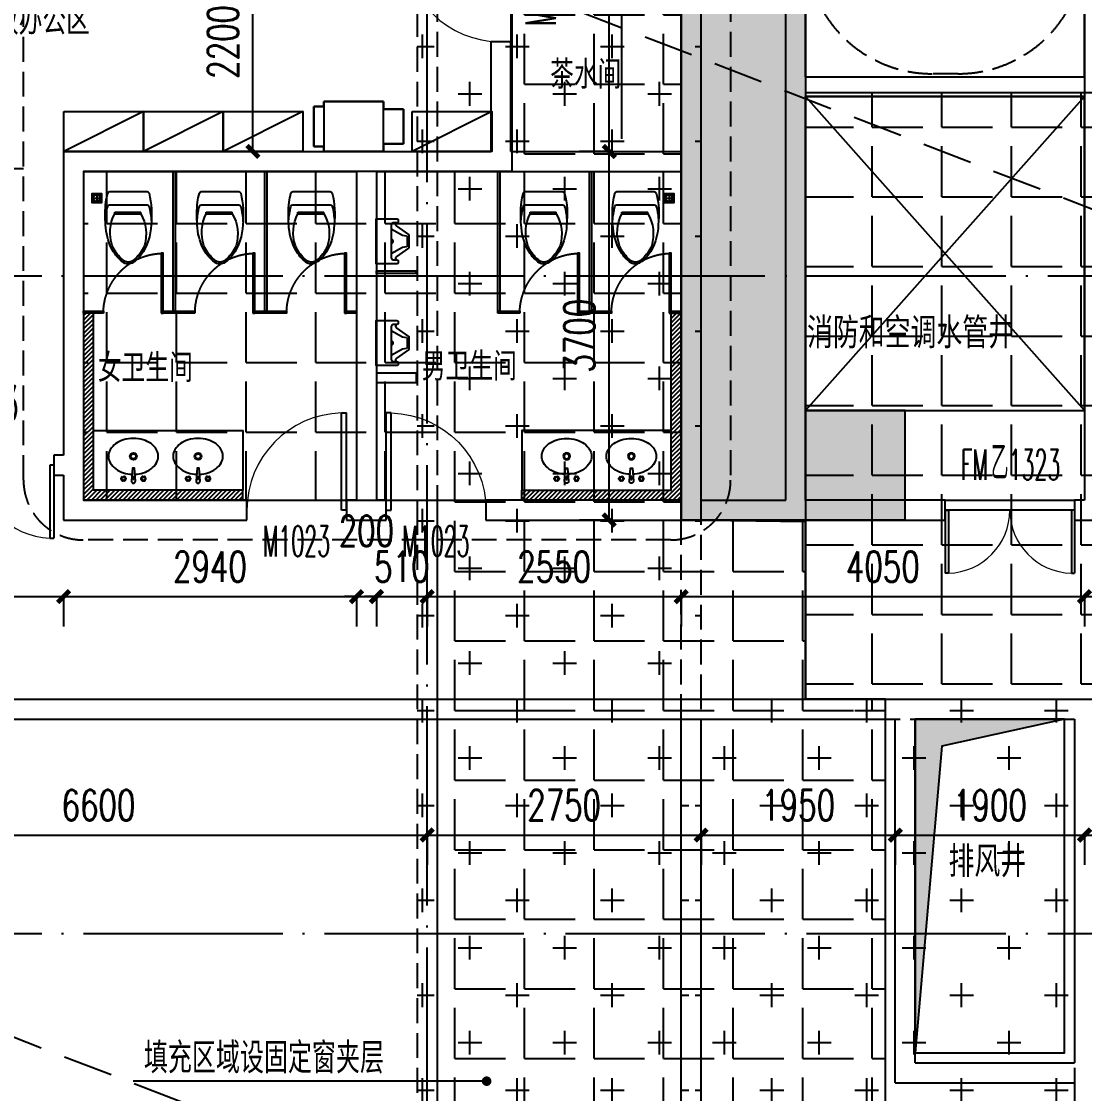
# Model space of a CAD drawing. Header units: millimetres. Extents: x 12325263 to 13848842, y -1463133 to 573208.
# Drawn here: x 12580524 to 12591197, y -632495 to -621732 of the extents above; entities that cross this region are included whole.
import ezdxf
from ezdxf.enums import TextEntityAlignment as Align

# ---------------------------------------------------------------- set-up
doc = ezdxf.new("R2010")
doc.units = ezdxf.units.MM
doc.header["$LTSCALE"] = 1000
for name, pattern in [('__DASH', [0.35, 0.25, -0.1]), ('A20_001$0$HIDDEN2', [4.7625, 3.175, -1.5875]), ('ACAD_ISO02W100', [15, 12, -3]), ('DASH', [0.35, 0.25, -0.1]), ('DASHED2', [0.375, 0.25, -0.125]), ('DOTE', [2.42, 2, -0.2, 0.02, -0.2]), ('HIDDEN2', [4.7625, 3.175, -1.5875])]:
    doc.linetypes.add(name, pattern=pattern)
for name, color, linetype in [('A-ANNO-DIMS', 83, 'Continuous'), ('A-ANNO-IDEN', 2, 'Continuous'), ('A-ANNO-TEXT', 7, 'Continuous'), ('A-AXIS', 16, 'DOTE'), ('A-FLOR-STRS', 2, 'Continuous'), ('A-WALL', 5, 'Continuous'), ('A-WALL-PATT', 8, 'Continuous'), ('AXIS', 3, 'Continuous'), ('DOOR_FIRE', 1, 'Continuous'), ('DOOR_FIRE_TEXT', 7, 'Continuous'), ('fur202302', 252, 'Continuous'), ('PUB_TEXT', 7, 'Continuous'), ('WINDOW', 4, 'Continuous'), ('WINDOW_TEXT', 7, 'Continuous'), ('夹层', 35, 'Continuous'), ('建筑-楼板开洞', 251, 'Continuous'), ('投影线', 6, 'ACAD_ISO02W100')]:
    doc.layers.add(name, color=color, linetype=linetype)
doc.styles.add('_TCH_DIM_T3', font='SIMPLEX.shx', dxfattribs={"width": 0.705882, "bigfont": 'GBCBIG.shx'})
doc.styles.add('_TCH_LABEL', font='COMPLEX', dxfattribs={"bigfont": 'GBCBIG'})
doc.styles.add('_TCH_WINDOW', font='SIMPLEX', dxfattribs={"width": 0.7, "height": 3.5, "bigfont": 'GBCBIG'})
doc.styles.add('TITXV', font='', dxfattribs={"width": 0.7})
doc.styles.add('宋体', font='', dxfattribs={"width": 0.65})
doc.styles.get('TITXV').set_extended_font_data('SimSun')
doc.styles.get('宋体').set_extended_font_data('SimSun')
doc.dimstyles.new('_TCH_ARCH&&120', dxfattribs={"dimtxt": 306, "dimasz": 120, "dimexe": 300, "dimexo": 360, "dimgap": 147, "dimtad": 1, "dimdec": 0, "dimzin": 0, "dimdsep": 46, "dimtxsty": '_TCH_DIM_T3', "dimblk": 'ARCHTICK', "dimcen": 0.09, "dimclrt": 7, "dimazin": 2, "dimtfac": 1, "dimtdec": 0, "dimtix": 1, "dimtmove": 2, "dimatfit": 3, "dimfxl": 1, "dimfxlon": 1, "dimtolj": 1, "dimtzin": 0, "dimarcsym": 0})
pattern_1 = [(45, (41100, -32948.615), (-22.45064, 22.45064), [])]

# ---------------------------------------------------------------- blocks, each defined once
blk = doc.blocks.new('asfasfsdgdsfhsghh')
at = {"layer": 'A-WALL-PATT'}
for points in [[(-17150, 15450), (-17150, 9150), (-15900, 10250), (-15900, 15450)], [(-14900, 10250), (-15900, 10250), (-17150, 9150), (-14900, 9150)]]:
    blk.add_hatch(color=256, dxfattribs=at).paths.add_polyline_path(points)
at = {"layer": 'A-WALL'}
for p, q in [((-17150, 15450), (-17150, 9150)), ((-15900, 15450), (-15900, 10250)), ((-14900, 10250), (-15900, 10250)), ((-14900, 9150), (-14900, 10250)), ((-14900, 9150), (-17150, 9150))]:
    blk.add_line(p, q, dxfattribs=at)
blk = doc.blocks.new('fur02sfhsgh')
at = {"layer": 'fur202302', "ltscale": 2}
for p, q in [((96508, -232880), (95908, -232880)), ((95908, -232930), (95908, -232880)), ((95908, -232880), (96508, -232880)), ((95908, -232880), (95908, -233380)), ((96508, -233380), (96508, -232880)), ((96508, -232880), (96508, -232955)), ((95908, -232930), (95808, -232930)), ((95808, -232930), (95808, -233330)), ((95808, -233330), (95808, -232930)), ((95808, -232930), (95908, -232930)), ((96708, -232955), (96508, -232955)), ((96508, -232955), (96708, -232955)), ((96708, -233305), (96708, -232955)), ((96708, -232955), (96708, -233305)), ((95808, -233330), (95908, -233330)), ((95908, -233330), (95808, -233330)), ((95908, -233380), (95908, -233330)), ((96508, -233305), (96708, -233305)), ((96708, -233305), (96508, -233305)), ((96508, -233305), (96508, -233380)), ((95908, -233380), (96508, -233380)), ((96508, -233380), (95908, -233380))]:
    blk.add_line(p, q, dxfattribs=at)
blk = doc.blocks.new('fur02A20_001$0$卫生间隔断')
at = {"layer": 'fur202302'}
blk.add_lwpolyline([(90918, 123495), (90898, 123495), (90898, 124095), (90918, 124095)], close=True, dxfattribs=at)
at = {"layer": 'fur202302', "linetype": 'A20_001$0$HIDDEN2'}
blk.add_arc((90898, 123494), 600, 0.047, 88.0746, dxfattribs=at)
blk = doc.blocks.new('fur02座厕')
at = {"layer": 'fur202302'}
for p, q in [((1884873, 308292), (1884857, 308292)), ((1884857, 308292), (1884857, 308031)), ((1884873, 308292), (1884857, 308292)), ((1884857, 308292), (1884857, 308031)), ((1884873, 308031), (1884857, 308031)), ((1884873, 308031), (1884857, 308031)), ((1884873, 308031), (1884873, 308031)), ((1884873, 308031), (1884873, 308031))]:
    blk.add_line(p, q, dxfattribs=at)
for points in [[(1884651, 308343), (1884651, 307967, 0.344103), (1884666, 307947, 0.090631), (1884985, 307927, 0.154242), (1885289, 308029, 0.100434), (1885368, 308116, 0.32732), (1885347, 308226, 0.094172), (1885222, 308323, 0.105922), (1884985, 308383, 0.053766), (1884758, 308380, 0.027725), (1884666, 308362, 0.344103), (1884651, 308343)], [(1885192, 308316, 0.206697), (1884873, 308292), (1884873, 308031, 0.205893), (1885192, 307993, 0.009071), (1885216, 308003, 0.093944), (1885334, 308096, 0.197302), (1885358, 308155, 0.197302), (1885334, 308214, 0.093944), (1885216, 308307, 0.009071)]]:
    blk.add_lwpolyline(points, format="xyb", close=True, dxfattribs=at)
blk.add_lwpolyline([(1884948, 308385, 0.044995), (1884799, 308362, 0.344103), (1884783, 308343), (1884783, 307967, 0.344103), (1884799, 307947, 0.046457), (1884953, 307924, 0.040925)], format="xyb", dxfattribs=at)
blk = doc.blocks.new('fur02A20_001$0$WHB')
at = {"layer": 'fur202302'}
for points in [[(-108, 501), (-104, 505, 0.099259), (-96, 505), (-92, 501, 0.101021), (-83, 506), (-84, 511, 0.099259), (-80, 518), (-76, 520, 0.101021), (-76, 530), (-80, 532, 0.099259), (-84, 539), (-83, 544, 0.101021), (-92, 549), (-96, 545, 0.099259), (-104, 545), (-108, 549, 0.101021), (-117, 544), (-116, 539, 0.099259), (-120, 532), (-124, 530, 0.101021), (-124, 520), (-120, 518, 0.099259), (-116, 511), (-117, 506, 0.101021)], [(-20, 550), (-10, 420), (10, 420), (20, 550, 1)], [(108, 501), (104, 505, -0.099259), (96, 505), (92, 501, -0.101021), (83, 506), (84, 511, -0.099259), (80, 518), (76, 520, -0.101021), (76, 530), (80, 532, -0.099259), (84, 539), (83, 544, -0.101021), (92, 549), (96, 545, -0.099259), (104, 545), (108, 549, -0.101021), (117, 544), (116, 539, -0.099259), (120, 532), (124, 530, -0.101021), (124, 520), (120, 518, -0.099259), (116, 511), (117, 506, -0.101021)]]:
    blk.add_lwpolyline(points, format="xyb", close=True, dxfattribs=at)
for points in [[(-15, 480, 0.061993), (-99, 466, 0.083742), (-177, 427, 0.10658), (-232, 366, 0.13126), (-250, 300, 0.13126), (-232, 234, 0.10658), (-177, 173, 0.083742), (-99, 134, 0.072586), (0, 120, 0.072586), (99, 134, 0.083742), (177, 173, 0.10658), (232, 234, 0.13126), (250, 300, 0.13126)], [(250, 300, 0.13126), (232, 366, 0.10658), (177, 427, 0.083742), (99, 466, 0.061993), (15, 480, 0.072586)]]:
    blk.add_lwpolyline(points, format="xyb", dxfattribs=at)
at = {"layer": 'fur202302', "color": 8, "linetype": 'A20_001$0$HIDDEN2'}
blk.add_lwpolyline([(4, 502), (-4, 502), (-4, 532), (4, 532)], close=True, dxfattribs=at)
for centre, radius in [((-100, 525), 16.7), ((100, 525), 16.7), ((0, 300), 25)]:
    blk.add_circle(centre, radius, dxfattribs=at)
at = {"layer": 'fur202302'}
blk.add_circle((0, 300), 35, dxfattribs=at)
blk = doc.blocks.new('fur02小便斗')
at = {"layer": 'fur202302'}
for points in [[(159366, 88332, -0.414214), (159346, 88352), (159346, 88682, -0.414214), (159366, 88702), (159404, 88702, 0.362835), (159416, 88712), (159416, 88732, 0.414214), (159406, 88742), (159196, 88742), (159196, 88292), (159406, 88292, 0.414214), (159416, 88302), (159416, 88322, 0.362835), (159404, 88332), (159366, 88332, -0.414214), (159346, 88352), (159346, 88517)], [(159400, 88702, 0.464791), (159398, 88672), (159522, 88584, -0.253068), (159526, 88575), (159526, 88458, -0.235006), (159522, 88450), (159398, 88363, 0.464791), (159400, 88332, -0.464791)]]:
    blk.add_lwpolyline(points, format="xyb", dxfattribs=at)
at = {"layer": 'fur202302', "color": 8}
for points in [[(159346, 88392), (159459, 88455), (159498, 88463, 0.357383), (159506, 88472), (159506, 88562, 0.357383), (159498, 88572), (159459, 88580), (159346, 88643)], [(159346, 88542, -0.789391), (159346, 88492)], [(159346, 88532, -0.672063), (159346, 88502, -0.672063)]]:
    blk.add_lwpolyline(points, format="xyb", dxfattribs=at)
blk = doc.blocks.new('fur02jiaju')
at = {"layer": 'fur202302', "linetype": 'HIDDEN2'}
blk.add_line((253156, 715595), (252356, 715195), dxfattribs=at)
at = {"layer": 'fur202302', "linetype": 'Continuous'}
blk.add_lwpolyline([(252356, 715595), (253156, 715595), (253156, 715195), (252356, 715195)], close=True, dxfattribs=at)
blk = doc.blocks.new('asdfadsfa')
at = {"layer": 'fur202302'}
h = blk.add_hatch(dxfattribs=at)
h.set_pattern_fill('ANSI31', color=256, scale=10)
h.set_pattern_definition(pattern_1)
h.paths.add_polyline_path([(2401, -4421), (2301, -4421), (2301, -6299), (3900, -6299), (3900, -6199), (2401, -6199)])
h = blk.add_hatch(dxfattribs=at)
h.set_pattern_fill('ANSI31', color=256, scale=10)
h.set_pattern_definition(pattern_1)
h.paths.add_polyline_path([(8200, -4421), (8300, -4421), (8300, -6299), (6700, -6299), (6700, -6199), (8200, -6199)])
for p, q in [((7700, -601), (7700, -2673)), ((6600, -2673), (6599, -1701)), ((2433, -3220), (2433, -3314)), ((8179, -3220), (8179, -3314)), ((2386, -3267), (2480, -3267)), ((8132, -3267), (8226, -3267)), ((2500, -4401), (2500, -4421)), ((3100, -4401), (3100, -4421)), ((3419, -4401), (3419, -4421)), ((4020, -4401), (4020, -4421)), ((4339, -4401), (4339, -4421)), ((4939, -4401), (4939, -4421)), ((4939, -4401), (4939, -4421)), ((6461, -4401), (6461, -4421)), ((6680, -4401), (6680, -4421)), ((7280, -4401), (7280, -4421)), ((7600, -4401), (7600, -4421)), ((8200, -4401), (8200, -4421)), ((8200, -4401), (8200, -4421)), ((5239, -5022), (5639, -5022)), ((5639, -5022), (5639, -5122)), ((5639, -5122), (5239, -5122))]:
    blk.add_line(p, q, dxfattribs=at)
for points in [[(3220, -4401), (3200, -4401), (3200, -3001), (3220, -3001)], [(4140, -4401), (4120, -4401), (4120, -3001), (4140, -3001)], [(6481, -4401), (6461, -4401), (6461, -3001), (6481, -3001)], [(7400, -4401), (7380, -4401), (7380, -3001), (7400, -3001)], [(5639, -4022), (5639, -4002), (5239, -4002), (5239, -4022)], [(3900, -6199), (2401, -6199), (2401, -5599), (3900, -5599)], [(6700, -6199), (8200, -6199), (8200, -5599), (6700, -5599)]]:
    blk.add_lwpolyline(points, close=True, dxfattribs=at)
for points in [[(2386, -3267), (2386, -3220), (2480, -3220), (2480, -3314), (2386, -3314), (2386, -3267)], [(8132, -3267), (8132, -3220), (8226, -3220), (8226, -3314), (8132, -3314), (8132, -3267)], [(2500, -4421), (2301, -4421), (2301, -4401), (2500, -4401)], [(3100, -4421), (3100, -4421), (3100, -4401), (3419, -4401)], [(4020, -4401), (4339, -4401), (4339, -4421), (4020, -4421)], [(4939, -4401), (5039, -4401), (5039, -4421), (4939, -4421)], [(6461, -4421), (6461, -4421), (6461, -4401), (6680, -4401)], [(7280, -4401), (7600, -4401), (7600, -4421), (7280, -4421)], [(8200, -4401), (8300, -4401), (8300, -4421), (8200, -4421)], [(2401, -4421), (2301, -4421), (2301, -6299), (3900, -6299), (3900, -6199), (2401, -6199), (2401, -4421)], [(3419, -4421), (3100, -4421)], [(6680, -4421), (6461, -4421)], [(8200, -4421), (8300, -4421), (8300, -6299), (6700, -6299), (6700, -6199), (8200, -6199), (8200, -4421)]]:
    blk.add_lwpolyline(points, dxfattribs=at)
for centre, radius in [((2433, -3267), 46.9), ((8179, -3267), 46.9), ((2433, -3267), 34.1), ((8179, -3267), 34.1)]:
    blk.add_circle(centre, radius, dxfattribs=at)
at = {"layer": 'fur202302', "extrusion": (-8.6563e-44, 2.17033e-40, -1), "xscale": -0.9999999999999994, "rotation": 0.0005413946073851151}
blk.add_blockref('fur02sfhsgh', (91193, 230582), dxfattribs=at)
at = {"layer": 'fur202302', "extrusion": (2.17033e-40, 6.81889e-47, -1), "xscale": -0.9999999999999994, "rotation": 359.999980896823}
for p in [(250255, -717994), (249455, -717994), (248655, -717994), (246756, -717994)]:
    blk.add_blockref('fur02jiaju', p, dxfattribs=at)
at = {"layer": 'fur202302'}
for name, p, xscale, rotation in [('fur02座厕', (310905, 1881449), -1, 90), ('fur02座厕', (311825, 1881449), -1, 90), ('fur02座厕', (312744, 1881449), -1, 90), ('fur02座厕', (315077, 1881449), -1, 90), ('fur02座厕', (315997, 1881449), -1, 90), ('fur02小便斗', (-153957, 84816), -1, 180.0000018142522), ('fur02A20_001$0$卫生间隔断', (93998, -127916), -0.9999999999999991, 359.9999989260976), ('fur02A20_001$0$卫生间隔断', (94917, -127916), -0.9999999999999991, 359.9999989260976), ('fur02A20_001$0$卫生间隔断', (95837, -127916), -0.9999999999999991, 359.9999989260976), ('fur02A20_001$0$卫生间隔断', (98178, -127916), -0.9999999999999991, 359.9999989260976), ('fur02A20_001$0$卫生间隔断', (99098, -127916), -0.9999999999999991, 359.9999989260976), ('fur02小便斗', (-153957, 83795), -1, 180.0000018142522), ('fur02A20_001$0$WHB', (7150, -5559), -1, 180), ('fur02A20_001$0$WHB', (7800, -5559), -1, 180)]:
    blk.add_blockref(name, p, dxfattribs=dict(at, xscale=xscale, rotation=rotation))
for p, rotation in [((2801, -5559), 179.9999998932773), ((3450, -5559), 179.9999998932793)]:
    blk.add_blockref('fur02A20_001$0$WHB', p, dxfattribs=dict(at, rotation=rotation))
at = {"layer": 'fur202302', "style": 'TITXV', "width": 0.7}
for s, p in [('行政办公区', (1171, -1600)), ('茶水间', (6984, -2142)), ('女卫生间', (2443, -5087)), ('男卫生间', (5696, -5072))]:
    blk.add_text(s, height=250, dxfattribs=at).set_placement(p)
blk = doc.blocks.new('qlzw')
at = {"layer": 'A-AXIS'}
for p, q in [((12451166.8, 979489.8), (12451166.8, 1082089.8)), ((12411416.8, 1007589.8), (12486866.8, 1007589.8)), ((12411416.8, 1000989.8), (12486866.8, 1000989.8))]:
    blk.add_line(p, q, dxfattribs=at)
blk = doc.blocks.new('dgfhdgf')
at = {"layer": 'A-ANNO-IDEN'}
for p, q in [((960, 3727), (0, 3727)), ((2611, 3727), (960, 3727)), ((4092, 3727), (2611, 3727))]:
    blk.add_line(p, q, dxfattribs=at)
at = {"layer": 'A-ANNO-IDEN', "linetype": 'DASH'}
blk.add_lwpolyline([(4692, 7100), (10592, 7100, -0.414214), (11192, 6500), (11192, 600, -0.414214), (10592, 0), (4692, 0, -0.414214), (4092, 600), (4092, 6500, -0.414214)], format="xyb", close=True, dxfattribs=at)
at = {"layer": 'A-ANNO-IDEN'}
for centre, radius in [((480, 3727), 480), ((4092, 3727), 0)]:
    blk.add_circle(centre, radius, dxfattribs=at)
at = {"layer": 'A-ANNO-TEXT', "style": '宋体', "width": 0.65}
for s, height, p in [('裙楼卫生间大样', 271.9, (1068, 3875)), ('02', 271.9, (2837, 3875)), ('详', 272, (1068, 3302)), ('J-1-', 271.9, (1321, 3302))]:
    blk.add_text(s, height=height, dxfattribs=at).set_placement(p)
at = {"layer": 'A-ANNO-TEXT', "style": '_TCH_LABEL'}
for s, height, p, p2 in [('2', 251, (396, 3816), (564, 3816)), ('WS01', 140, (237, 3478), (723, 3478))]:
    blk.add_text(s, height=height, dxfattribs=at).set_placement(p, p2, align=Align.FIT)
blk = doc.blocks.new('_ArchTick')
at = {"color": 0, "linetype": 'ByBlock', "const_width": 0.4}
blk.add_lwpolyline([(-0.5, -0.5), (0.5, 0.5)], dxfattribs=at)
blk = doc.blocks.new('*D2058')
at = {"layer": 'A-ANNO-DIMS', "color": 0, "lineweight": -2, "transparency": 16777216}
for p, q in [((12582848, -620837), (12582547, -620837)), ((12582847, -623037), (12582847, -620837)), ((12582848, -623037), (12582547, -623037))]:
    blk.add_line(p, q, dxfattribs=at)
at = {"layer": 'Defpoints', "color": 0, "transparency": 16777216}
for p in [(12582847, -620837), (12583547, -620837), (12583547, -623037)]:
    blk.add_point(p, dxfattribs=at)
at = {"layer": 'A-ANNO-DIMS', "color": 0, "lineweight": -2, "transparency": 16777216, "xscale": 120, "yscale": 120, "zscale": 120}
for p, rotation in [((12582847, -620837), 90), ((12582847, -623037), 270)]:
    blk.add_blockref('_ArchTick', p, dxfattribs=dict(at, rotation=rotation))
at = {"layer": 'A-ANNO-DIMS', "color": 7, "transparency": 16777216, "insert": (12582547, -621937), "char_height": 306, "attachment_point": 5, "rotation": 90, "style": '_TCH_DIM_T3'}
blk.add_mtext('\\A1;2200', dxfattribs=at)
blk = doc.blocks.new('*D2363')
at = {"layer": 'A-ANNO-DIMS', "color": 0, "lineweight": -2, "transparency": 16777216}
for p, q in [((12586426, -617687), (12586125, -617687)), ((12586425, -623037), (12586425, -617687)), ((12586426, -623037), (12586125, -623037))]:
    blk.add_line(p, q, dxfattribs=at)
at = {"layer": 'Defpoints', "color": 0, "transparency": 16777216}
for p in [(12586425, -617687), (12588397, -617687), (12588397, -623037)]:
    blk.add_point(p, dxfattribs=at)
at = {"layer": 'A-ANNO-DIMS', "color": 0, "lineweight": -2, "transparency": 16777216, "xscale": 120, "yscale": 120, "zscale": 120}
for p, rotation in [((12586425, -617687), 90), ((12586425, -623037), 270)]:
    blk.add_blockref('_ArchTick', p, dxfattribs=dict(at, rotation=rotation))
at = {"layer": 'A-ANNO-DIMS', "color": 7, "transparency": 16777216, "insert": (12586125, -620362), "char_height": 306, "attachment_point": 5, "rotation": 90, "style": '_TCH_DIM_T3'}
blk.add_mtext('\\A1;5350', dxfattribs=at)
blk = doc.blocks.new('*D2364')
at = {"layer": 'A-ANNO-DIMS', "color": 0, "lineweight": -2, "transparency": 16777216}
for p, q in [((12586426, -623037), (12586125, -623037)), ((12586425, -626737), (12586425, -623037)), ((12586426, -626737), (12586125, -626737))]:
    blk.add_line(p, q, dxfattribs=at)
at = {"layer": 'Defpoints', "color": 0, "transparency": 16777216}
for p in [(12586425, -623037), (12588397, -623037), (12588397, -626737)]:
    blk.add_point(p, dxfattribs=at)
at = {"layer": 'A-ANNO-DIMS', "color": 0, "lineweight": -2, "transparency": 16777216, "xscale": 120, "yscale": 120, "zscale": 120}
for p, rotation in [((12586425, -623037), 90), ((12586425, -626737), 270)]:
    blk.add_blockref('_ArchTick', p, dxfattribs=dict(at, rotation=rotation))
at = {"layer": 'A-ANNO-DIMS', "color": 7, "transparency": 16777216, "insert": (12586125, -624887), "char_height": 306, "attachment_point": 5, "rotation": 90, "style": '_TCH_DIM_T3'}
blk.add_mtext('\\A1;3700', dxfattribs=at)
blk = doc.blocks.new('*D2368')
at = {"layer": 'A-ANNO-DIMS', "color": 0, "lineweight": -2, "transparency": 16777216}
for p, q in [((12591197, -627505), (12591197, -627806)), ((12591197, -627506), (12594097, -627506)), ((12594097, -627505), (12594097, -627806))]:
    blk.add_line(p, q, dxfattribs=at)
at = {"layer": 'Defpoints', "color": 0, "transparency": 16777216}
for p in [(12591197, -625637), (12594097, -625637), (12594097, -627506)]:
    blk.add_point(p, dxfattribs=at)
at = {"layer": 'A-ANNO-DIMS', "color": 0, "lineweight": -2, "transparency": 16777216, "xscale": 120, "yscale": 120, "zscale": 120, "rotation": 180}
blk.add_blockref('_ArchTick', (12591197, -627506), dxfattribs=at)
at = {"layer": 'A-ANNO-DIMS', "color": 0, "lineweight": -2, "transparency": 16777216, "xscale": 120, "yscale": 120, "zscale": 120}
blk.add_blockref('_ArchTick', (12594097, -627506), dxfattribs=at)
at = {"layer": 'A-ANNO-DIMS', "color": 7, "transparency": 16777216, "insert": (12592647, -627206), "char_height": 306, "attachment_point": 5, "style": '_TCH_DIM_T3'}
blk.add_mtext('\\A1;2900', dxfattribs=at)
blk = doc.blocks.new('*D2369')
at = {"layer": 'A-ANNO-DIMS', "color": 0, "lineweight": -2, "transparency": 16777216}
for p, q in [((12587147, -627505), (12587147, -627806)), ((12587147, -627506), (12591197, -627506)), ((12591197, -627505), (12591197, -627806))]:
    blk.add_line(p, q, dxfattribs=at)
at = {"layer": 'Defpoints', "color": 0, "transparency": 16777216}
for p in [(12587147, -625637), (12591197, -625637), (12591197, -627506)]:
    blk.add_point(p, dxfattribs=at)
at = {"layer": 'A-ANNO-DIMS', "color": 0, "lineweight": -2, "transparency": 16777216, "xscale": 120, "yscale": 120, "zscale": 120, "rotation": 180}
blk.add_blockref('_ArchTick', (12587147, -627506), dxfattribs=at)
at = {"layer": 'A-ANNO-DIMS', "color": 0, "lineweight": -2, "transparency": 16777216, "xscale": 120, "yscale": 120, "zscale": 120}
blk.add_blockref('_ArchTick', (12591197, -627506), dxfattribs=at)
at = {"layer": 'A-ANNO-DIMS', "color": 7, "transparency": 16777216, "insert": (12589172, -627206), "char_height": 306, "attachment_point": 5, "style": '_TCH_DIM_T3'}
blk.add_mtext('\\A1;4050', dxfattribs=at)
blk = doc.blocks.new('*D2370')
at = {"layer": 'A-ANNO-DIMS', "color": 0, "lineweight": -2, "transparency": 16777216}
for p, q in [((12584597, -627505), (12584597, -627806)), ((12584597, -627506), (12587147, -627506)), ((12587147, -627505), (12587147, -627806))]:
    blk.add_line(p, q, dxfattribs=at)
at = {"layer": 'Defpoints', "color": 0, "transparency": 16777216}
for p in [(12584597, -625637), (12587147, -625637), (12587147, -627506)]:
    blk.add_point(p, dxfattribs=at)
at = {"layer": 'A-ANNO-DIMS', "color": 0, "lineweight": -2, "transparency": 16777216, "xscale": 120, "yscale": 120, "zscale": 120, "rotation": 180}
blk.add_blockref('_ArchTick', (12584597, -627506), dxfattribs=at)
at = {"layer": 'A-ANNO-DIMS', "color": 0, "lineweight": -2, "transparency": 16777216, "xscale": 120, "yscale": 120, "zscale": 120}
blk.add_blockref('_ArchTick', (12587147, -627506), dxfattribs=at)
at = {"layer": 'A-ANNO-DIMS', "color": 7, "transparency": 16777216, "insert": (12585872, -627206), "char_height": 306, "attachment_point": 5, "style": '_TCH_DIM_T3'}
blk.add_mtext('\\A1;2550', dxfattribs=at)
blk = doc.blocks.new('*D2371')
at = {"layer": 'A-ANNO-DIMS', "color": 0, "lineweight": -2, "transparency": 16777216}
for p, q in [((12584087, -627506), (12583967, -627506)), ((12584087, -627505), (12584087, -627806)), ((12584087, -627506), (12584597, -627506)), ((12584597, -627505), (12584597, -627806)), ((12584597, -627506), (12584717, -627506))]:
    blk.add_line(p, q, dxfattribs=at)
at = {"layer": 'Defpoints', "color": 0, "transparency": 16777216}
for p in [(12584087, -625637), (12584597, -625637), (12584597, -627506)]:
    blk.add_point(p, dxfattribs=at)
at = {"layer": 'A-ANNO-DIMS', "color": 0, "lineweight": -2, "transparency": 16777216, "xscale": 120, "yscale": 120, "zscale": 120}
blk.add_blockref('_ArchTick', (12584087, -627506), dxfattribs=at)
at = {"layer": 'A-ANNO-DIMS', "color": 0, "lineweight": -2, "transparency": 16777216, "xscale": 120, "yscale": 120, "zscale": 120, "rotation": 180}
blk.add_blockref('_ArchTick', (12584597, -627506), dxfattribs=at)
at = {"layer": 'A-ANNO-DIMS', "color": 7, "transparency": 16777216, "insert": (12584342, -627206), "char_height": 306, "attachment_point": 5, "style": '_TCH_DIM_T3'}
blk.add_mtext('\\A1;510', dxfattribs=at)
blk = doc.blocks.new('*D2372')
at = {"layer": 'A-ANNO-DIMS', "color": 0, "lineweight": -2, "transparency": 16777216}
for p, q in [((12583887, -627506), (12583767, -627506)), ((12583887, -627505), (12583887, -627806)), ((12583887, -627506), (12584087, -627506)), ((12584087, -627505), (12584087, -627806)), ((12584087, -627506), (12584207, -627506))]:
    blk.add_line(p, q, dxfattribs=at)
at = {"layer": 'Defpoints', "color": 0, "transparency": 16777216}
for p in [(12583887, -625637), (12584087, -625637), (12584087, -627506)]:
    blk.add_point(p, dxfattribs=at)
at = {"layer": 'A-ANNO-DIMS', "color": 0, "lineweight": -2, "transparency": 16777216, "xscale": 120, "yscale": 120, "zscale": 120}
blk.add_blockref('_ArchTick', (12583887, -627506), dxfattribs=at)
at = {"layer": 'A-ANNO-DIMS', "color": 0, "lineweight": -2, "transparency": 16777216, "xscale": 120, "yscale": 120, "zscale": 120, "rotation": 180}
blk.add_blockref('_ArchTick', (12584087, -627506), dxfattribs=at)
at = {"layer": 'A-ANNO-DIMS', "color": 7, "transparency": 16777216, "insert": (12583987, -626846), "char_height": 306, "attachment_point": 5, "style": '_TCH_DIM_T3'}
blk.add_mtext('\\A1;200', dxfattribs=at)
blk = doc.blocks.new('*D2373')
at = {"layer": 'A-ANNO-DIMS', "color": 0, "lineweight": -2, "transparency": 16777216}
for p, q in [((12580947, -627505), (12580947, -627806)), ((12580947, -627506), (12583887, -627506)), ((12583887, -627505), (12583887, -627806))]:
    blk.add_line(p, q, dxfattribs=at)
at = {"layer": 'Defpoints', "color": 0, "transparency": 16777216}
for p in [(12580947, -625637), (12583887, -625637), (12583887, -627506)]:
    blk.add_point(p, dxfattribs=at)
at = {"layer": 'A-ANNO-DIMS', "color": 0, "lineweight": -2, "transparency": 16777216, "xscale": 120, "yscale": 120, "zscale": 120, "rotation": 180}
blk.add_blockref('_ArchTick', (12580947, -627506), dxfattribs=at)
at = {"layer": 'A-ANNO-DIMS', "color": 0, "lineweight": -2, "transparency": 16777216, "xscale": 120, "yscale": 120, "zscale": 120}
blk.add_blockref('_ArchTick', (12583887, -627506), dxfattribs=at)
at = {"layer": 'A-ANNO-DIMS', "color": 7, "transparency": 16777216, "insert": (12582417, -627206), "char_height": 306, "attachment_point": 5, "style": '_TCH_DIM_T3'}
blk.add_mtext('\\A1;2940', dxfattribs=at)
blk = doc.blocks.new('*D2374')
at = {"layer": 'A-ANNO-DIMS', "color": 0, "lineweight": -2, "transparency": 16777216}
for p, q in [((12579197, -627505), (12579197, -627806)), ((12579197, -627506), (12580947, -627506)), ((12580947, -627505), (12580947, -627806))]:
    blk.add_line(p, q, dxfattribs=at)
at = {"layer": 'Defpoints', "color": 0, "transparency": 16777216}
for p in [(12579197, -625637), (12580947, -625637), (12580947, -627506)]:
    blk.add_point(p, dxfattribs=at)
at = {"layer": 'A-ANNO-DIMS', "color": 0, "lineweight": -2, "transparency": 16777216, "xscale": 120, "yscale": 120, "zscale": 120, "rotation": 180}
blk.add_blockref('_ArchTick', (12579197, -627506), dxfattribs=at)
at = {"layer": 'A-ANNO-DIMS', "color": 0, "lineweight": -2, "transparency": 16777216, "xscale": 120, "yscale": 120, "zscale": 120}
blk.add_blockref('_ArchTick', (12580947, -627506), dxfattribs=at)
at = {"layer": 'A-ANNO-DIMS', "color": 7, "transparency": 16777216, "insert": (12580072, -627206), "char_height": 306, "attachment_point": 5, "style": '_TCH_DIM_T3'}
blk.add_mtext('\\A1;1750', dxfattribs=at)
blk = doc.blocks.new('*D2428')
at = {"layer": 'A-ANNO-DIMS', "color": 0, "lineweight": -2, "transparency": 16777216}
for p, q in [((12577997, -629899), (12577997, -630200)), ((12577997, -629900), (12584597, -629900)), ((12584597, -629899), (12584597, -630200))]:
    blk.add_line(p, q, dxfattribs=at)
at = {"layer": 'Defpoints', "color": 0, "transparency": 16777216}
for p in [(12577997, -628537), (12584597, -628537), (12584597, -629900)]:
    blk.add_point(p, dxfattribs=at)
at = {"layer": 'A-ANNO-DIMS', "color": 0, "lineweight": -2, "transparency": 16777216, "xscale": 120, "yscale": 120, "zscale": 120, "rotation": 180}
blk.add_blockref('_ArchTick', (12577997, -629900), dxfattribs=at)
at = {"layer": 'A-ANNO-DIMS', "color": 0, "lineweight": -2, "transparency": 16777216, "xscale": 120, "yscale": 120, "zscale": 120}
blk.add_blockref('_ArchTick', (12584597, -629900), dxfattribs=at)
at = {"layer": 'A-ANNO-DIMS', "color": 7, "transparency": 16777216, "insert": (12581297, -629600), "char_height": 306, "attachment_point": 5, "style": '_TCH_DIM_T3'}
blk.add_mtext('\\A1;6600', dxfattribs=at)
blk = doc.blocks.new('*D2429')
at = {"layer": 'A-ANNO-DIMS', "color": 0, "lineweight": -2, "transparency": 16777216}
for p, q in [((12584597, -629899), (12584597, -630200)), ((12584597, -629900), (12587347, -629900)), ((12587347, -629899), (12587347, -630200))]:
    blk.add_line(p, q, dxfattribs=at)
at = {"layer": 'Defpoints', "color": 0, "transparency": 16777216}
for p in [(12584597, -628537), (12587347, -628537), (12587347, -629900)]:
    blk.add_point(p, dxfattribs=at)
at = {"layer": 'A-ANNO-DIMS', "color": 0, "lineweight": -2, "transparency": 16777216, "xscale": 120, "yscale": 120, "zscale": 120, "rotation": 180}
blk.add_blockref('_ArchTick', (12584597, -629900), dxfattribs=at)
at = {"layer": 'A-ANNO-DIMS', "color": 0, "lineweight": -2, "transparency": 16777216, "xscale": 120, "yscale": 120, "zscale": 120}
blk.add_blockref('_ArchTick', (12587347, -629900), dxfattribs=at)
at = {"layer": 'A-ANNO-DIMS', "color": 7, "transparency": 16777216, "insert": (12585972, -629600), "char_height": 306, "attachment_point": 5, "style": '_TCH_DIM_T3'}
blk.add_mtext('\\A1;2750', dxfattribs=at)
blk = doc.blocks.new('*D2430')
at = {"layer": 'A-ANNO-DIMS', "color": 0, "lineweight": -2, "transparency": 16777216}
for p, q in [((12587347, -629899), (12587347, -630200)), ((12587347, -629900), (12589297, -629900)), ((12589297, -629899), (12589297, -630200))]:
    blk.add_line(p, q, dxfattribs=at)
at = {"layer": 'Defpoints', "color": 0, "transparency": 16777216}
for p in [(12587347, -628537), (12589297, -628537), (12589297, -629900)]:
    blk.add_point(p, dxfattribs=at)
at = {"layer": 'A-ANNO-DIMS', "color": 0, "lineweight": -2, "transparency": 16777216, "xscale": 120, "yscale": 120, "zscale": 120, "rotation": 180}
blk.add_blockref('_ArchTick', (12587347, -629900), dxfattribs=at)
at = {"layer": 'A-ANNO-DIMS', "color": 0, "lineweight": -2, "transparency": 16777216, "xscale": 120, "yscale": 120, "zscale": 120}
blk.add_blockref('_ArchTick', (12589297, -629900), dxfattribs=at)
at = {"layer": 'A-ANNO-DIMS', "color": 7, "transparency": 16777216, "insert": (12588322, -629600), "char_height": 306, "attachment_point": 5, "style": '_TCH_DIM_T3'}
blk.add_mtext('\\A1;1950', dxfattribs=at)
blk = doc.blocks.new('*D2431')
at = {"layer": 'A-ANNO-DIMS', "color": 0, "lineweight": -2, "transparency": 16777216}
for p, q in [((12589297, -629899), (12589297, -630200)), ((12589297, -629900), (12591197, -629900)), ((12591197, -629899), (12591197, -630200))]:
    blk.add_line(p, q, dxfattribs=at)
at = {"layer": 'Defpoints', "color": 0, "transparency": 16777216}
for p in [(12589297, -628537), (12591197, -628537), (12591197, -629900)]:
    blk.add_point(p, dxfattribs=at)
at = {"layer": 'A-ANNO-DIMS', "color": 0, "lineweight": -2, "transparency": 16777216, "xscale": 120, "yscale": 120, "zscale": 120, "rotation": 180}
blk.add_blockref('_ArchTick', (12589297, -629900), dxfattribs=at)
at = {"layer": 'A-ANNO-DIMS', "color": 0, "lineweight": -2, "transparency": 16777216, "xscale": 120, "yscale": 120, "zscale": 120}
blk.add_blockref('_ArchTick', (12591197, -629900), dxfattribs=at)
at = {"layer": 'A-ANNO-DIMS', "color": 7, "transparency": 16777216, "insert": (12590247, -629600), "char_height": 306, "attachment_point": 5, "style": '_TCH_DIM_T3'}
blk.add_mtext('\\A1;1900', dxfattribs=at)
blk = doc.blocks.new('*D2432')
at = {"layer": 'A-ANNO-DIMS', "color": 0, "lineweight": -2, "transparency": 16777216}
for p, q in [((12591197, -629899), (12591197, -630200)), ((12591197, -629900), (12595397, -629900)), ((12595397, -629899), (12595397, -630200))]:
    blk.add_line(p, q, dxfattribs=at)
at = {"layer": 'Defpoints', "color": 0, "transparency": 16777216}
for p in [(12591197, -628537), (12595397, -628537), (12595397, -629900)]:
    blk.add_point(p, dxfattribs=at)
at = {"layer": 'A-ANNO-DIMS', "color": 0, "lineweight": -2, "transparency": 16777216, "xscale": 120, "yscale": 120, "zscale": 120, "rotation": 180}
blk.add_blockref('_ArchTick', (12591197, -629900), dxfattribs=at)
at = {"layer": 'A-ANNO-DIMS', "color": 0, "lineweight": -2, "transparency": 16777216, "xscale": 120, "yscale": 120, "zscale": 120}
blk.add_blockref('_ArchTick', (12595397, -629900), dxfattribs=at)
at = {"layer": 'A-ANNO-DIMS', "color": 7, "transparency": 16777216, "insert": (12593297, -629600), "char_height": 306, "attachment_point": 5, "style": '_TCH_DIM_T3'}
blk.add_mtext('\\A1;4200', dxfattribs=at)
blk = doc.blocks.new('$DorLib2D$00000002')
for p, q in [((-0.5, 0), (-0.5, 0.4875)), ((-0.475, 0.4875), (-0.5, 0.4875)), ((-0.475, 0), (-0.475, 0.4875)), ((0.475, 0), (0.475, 0.4875)), ((0.475, 0.4875), (0.5, 0.4875)), ((0.5, 0), (0.5, 0.4875)), ((-0.5, 0), (-0.475, 0)), ((0.5, 0), (0.475, 0))]:
    blk.add_line(p, q)
at = {"lineweight": 13}
for centre, start, end in [((-0.4875, 0), 0, 88.53072), ((0.4875, 0), 91.46928, 180)]:
    blk.add_arc(centre, 0.4875, start, end, dxfattribs=at)
blk = doc.blocks.new('$DorLib2D$00000001')
for p, q in [((0.45, 0.975), (0.5, 0.975)), ((0.45, 0), (0.45, 0.975)), ((0.5, 0), (0.5, 0.975)), ((0.5, 0), (0.45, 0))]:
    blk.add_line(p, q)
at = {"lineweight": 13}
blk.add_arc((0.475, 0), 0.975, 91.4693, 180, dxfattribs=at)

msp = doc.modelspace()

# ---------------------------------------------------------------- hatches: boundary and pattern name
at = {"layer": 'A-WALL-PATT'}
h = msp.add_hatch(dxfattribs=at)
h.set_pattern_fill('ANSI37', color=252, scale=150)
h.set_pattern_definition([(45, (-400000, 0), (-168.3798023, 168.3798023), []), (135, (-400000, 0), (-168.3798023, -168.3798023), [])])
edge = h.paths.add_edge_path()
edge.add_line((12617170, -539458), (12627664.7, -539458))
edge.add_line((12627664.7, -539458), (12617498.2, -546587.6))
edge.add_line((12617498.2, -546587.6), (12598406.6, -559976.1))
edge.add_line((12598406.6, -559976.1), (12585091.3, -540989.1))
edge.add_line((12585091.3, -540989.1), (12584144.7, -541197.3))
edge.add_line((12584144.7, -541197.3), (12583864.1, -542803.9))
edge.add_arc((12578880.4, -541928.7), 5060, 269.14738, 350.03971, ccw=False)
edge.add_arc((12578698.9, -554127.5), 7140.2, 89.14809, 125.03345)
edge.add_line((12574600, -548281), (12560037.5, -558490.6))
edge.add_line((12560037.5, -558490.6), (12559927.1, -558471.2))
edge.add_line((12559927.1, -558471.2), (12559927.1, -564050))
edge.add_line((12559927.1, -564050), (12558858.8, -564810))
edge.add_line((12558858.8, -564810), (12559927.1, -566333.2))
edge.add_line((12559927.1, -566333.2), (12559927.6, -588159))
edge.add_line((12559927.6, -588159), (12558263.3, -589586.8))
edge.add_line((12558263.3, -589586.8), (12557796.8, -589586.8))
edge.add_line((12557796.8, -589586.8), (12557796.8, -598151.2))
edge.add_line((12557796.8, -598151.2), (12560482.1, -600836.4))
edge.add_arc((12552451.5, -592361.2), 11675.6, 270.02561, 313.45682, ccw=False)
edge.add_line((12552456.7, -604036.8), (12551424.9, -604036.8))
edge.add_arc((12551424.9, -607536.8), 3500, 90, 186.80534)
edge.add_line((12547949.6, -607951.5), (12549871.4, -624055.3))
edge.add_line((12549871.4, -624055.3), (12550966.8, -633201.5))
edge.add_line((12550966.8, -633201.5), (12550966.8, -643886.8))
edge.add_line((12550966.8, -643886.8), (12550966.8, -653386.8))
edge.add_line((12550966.8, -653386.8), (12614072.2, -653386.8))
edge.add_line((12614072.2, -653386.8), (12616970.5, -653386.8))
edge.add_arc((12639113.3, -663769.1), 24455.9, 154.87893, 159.83059)
edge.add_arc((12619069.5, -656056.1), 3000, 166.12633, 249.14639)
edge.add_arc((12632240.8, -621479.9), 40000, 249.14639, 262.18067)
edge.add_line((12626798.8, -661108), (12526241.6, -661108))
edge.add_line((12526241.6, -661108), (12526241.6, -616108))
edge.add_line((12526241.6, -616108), (12504241.6, -616108))
edge.add_line((12504241.6, -616108), (12504241.6, -539458))
edge.add_line((12504241.6, -539458), (12586460, -539458))
edge.add_line((12586460, -539458), (12617170, -539458))
at = {"layer": '夹层'}
h = msp.add_hatch(dxfattribs=at)
h.set_pattern_fill('CROSS', color=256, scale=300)
h.set_pattern_definition([(0, (0, 0), (476.25, 476.25), [238.125, -714.375]), (90, (119.06, -119.06), (-476.25, 476.25), [238.125, -714.375])])
h.paths.add_polyline_path([(12587346.8, -618836.8), (12584496.8, -618836.8), (12584496.8, -626636.8), (12584496.8, -640886.8), (12587346.8, -640886.8), (12587346.8, -628536.8)])
h = msp.add_hatch(dxfattribs=at)
h.set_pattern_fill('CROSS', color=256, scale=300)
h.set_pattern_definition([(0, (19700, -4e-09), (476.25, 476.25), [238.125, -714.375]), (90, (19819.06, -119.06), (-476.25, 476.25), [238.125, -714.375])])
h.paths.add_polyline_path([(12587146.8, -628536.8), (12591296.8, -628536.8), (12591296.8, -640886.8), (12587146.8, -640886.8)])
at = {"layer": '建筑-楼板开洞'}
h = msp.add_hatch(dxfattribs=at)
h.set_pattern_fill('ANGLE', color=256, scale=200)
h.set_pattern_definition([(0, (0, 0), (0, 698.5), [508, -190.5]), (90, (0, 0), (-698.5, 4e-14), [508, -190.5])])
h.paths.add_polyline_path([(12587146.8, -620838.9), (12585446.4, -620838.9), (12585446.4, -623239.6), (12581147.4, -623239.6), (12581146.8, -626536.8), (12584696.8, -626536.8), (12584696.8, -640886.8), (12589196.8, -640886.8), (12589196.8, -628536.8), (12588396.8, -628536.8), (12588396.8, -626755.4), (12587146.8, -626736.8)])
h = msp.add_hatch(dxfattribs=at)
h.set_pattern_fill('ANGLE', color=256, scale=200)
h.set_pattern_definition([(0, (-2e-09, -15100), (0, 698.5), [508, -190.5]), (90, (-2e-09, -15100), (-698.5, 4e-14), [508, -190.5])])
h.paths.add_polyline_path([(12604296.8, -626736.8), (12591396.8, -626736.8), (12591396.8, -622450), (12588396.8, -622450), (12588396.8, -628536.8), (12604296.8, -628536.8), (12604296.8, -628286.8), (12604296.8, -628286.8)])
h = msp.add_hatch(color=256, dxfattribs=at)
h.dxf.hatch_style = 1
h.paths.add_polyline_path([(12589496.8, -632086.8), (12589496.8, -628736.8), (12590996.8, -628736.8), (12589763.4, -629007.2)])

# ---------------------------------------------------------------- linework, layer by layer
at = {"layer": 'A-FLOR-STRS'}
for p, q in [((12588396.8, -620986.8), (12588396.8, -622286.8)), ((12591196.8, -622286.8), (12591196.8, -620986.8)), ((12588396.8, -622286.8), (12591196.8, -622286.8))]:
    msp.add_line(p, q, dxfattribs=at)
at = {"layer": 'A-FLOR-STRS', "linetype": 'DASH'}
msp.add_lwpolyline([(12591196.8, -620986.8, -0.4142136), (12589926.8, -622256.8), (12589666.8, -622256.8, -0.4142136), (12588396.8, -620986.8, -9.9581046)], format="xyb", dxfattribs=at)
at = {"layer": 'A-WALL'}
for p, q in [((12588196.8, -622386.8), (12588196.8, -616786.8)), ((12588396.8, -622286.8), (12588396.8, -616786.8)), ((12591196.8, -620486.8), (12591196.8, -626536.8)), ((12587346.8, -623136.8), (12587346.8, -620736.8)), ((12587146.8, -623036.8), (12587146.8, -620836.8)), ((12585436.8, -621936.8), (12585236.8, -621936.8)), ((12585236.8, -621936.8), (12585236.8, -623036.8)), ((12585436.8, -623036.8), (12585436.8, -621936.8)), ((12588396.8, -622286.8), (12591196.8, -622286.8)), ((12588196.8, -626536.8), (12588196.8, -622386.8)), ((12588396.8, -622486.8), (12591196.8, -622486.8)), ((12588396.8, -626536.8), (12588396.8, -622486.8)), ((12580946.8, -623036.8), (12580946.8, -626086.8)), ((12580946.8, -623036.8), (12583986.8, -623036.8)), ((12583986.8, -623036.8), (12585236.8, -623036.8)), ((12585436.8, -623036.8), (12587146.8, -623036.8)), ((12587346.8, -626536.8), (12587346.8, -623136.8)), ((12581146.8, -623236.8), (12581146.8, -626186.8)), ((12581146.8, -623236.8), (12583886.8, -623236.8)), ((12583886.8, -623236.8), (12583886.8, -626536.8)), ((12584086.8, -623236.8), (12585336.8, -623236.8)), ((12584086.8, -623236.8), (12584086.8, -626536.8)), ((12585336.8, -623236.8), (12587146.8, -623236.8)), ((12587146.8, -626536.8), (12587146.8, -623236.8)), ((12580946.8, -626086.8), (12580847.4, -626086.8)), ((12580847.4, -626086.8), (12580847.4, -626286.8)), ((12581146.8, -626186.8), (12581146.8, -626536.8)), ((12580847.4, -626286.8), (12580946.8, -626286.8)), ((12580946.8, -626286.8), (12580946.8, -626736.8)), ((12582786.8, -626536.8), (12581146.8, -626536.8)), ((12582786.8, -626736.8), (12582786.8, -626536.8)), ((12583886.8, -626536.8), (12583786.8, -626536.8)), ((12583786.8, -626536.8), (12583786.8, -626736.8)), ((12584186.8, -626536.8), (12584086.8, -626536.8)), ((12584186.8, -626736.8), (12584186.8, -626536.8)), ((12587146.8, -626536.8), (12585186.8, -626536.8)), ((12585186.8, -626536.8), (12585186.8, -626736.8)), ((12587346.8, -626536.8), (12588196.8, -626536.8)), ((12589796.8, -626536.8), (12588396.8, -626536.8)), ((12589796.8, -626736.8), (12589796.8, -626536.8)), ((12591196.8, -626536.8), (12591096.8, -626536.8)), ((12591096.8, -626536.8), (12591096.8, -626736.8)), ((12580946.8, -626736.8), (12582786.8, -626736.8)), ((12583786.8, -626736.8), (12583986.8, -626736.8)), ((12583986.8, -626736.8), (12584186.8, -626736.8)), ((12585186.8, -626736.8), (12587246.8, -626736.8)), ((12587246.8, -626736.8), (12588296.8, -626736.8)), ((12588296.8, -626736.8), (12589796.8, -626736.8)), ((12591096.8, -626736.8), (12591296.8, -626736.8)), ((12577996.8, -628536.8), (12589396.8, -628536.8)), ((12589396.8, -628536.8), (12591196.8, -628536.8)), ((12578096.8, -628736.8), (12589296.8, -628736.8)), ((12589296.8, -632386.8), (12589296.8, -628736.8)), ((12589496.8, -628736.8), (12591096.8, -628736.8)), ((12589496.8, -632186.8), (12589496.8, -628736.8)), ((12591096.8, -628736.8), (12591096.8, -632186.8)), ((12589496.8, -632186.8), (12591096.8, -632186.8)), ((12589296.8, -632386.8), (12591096.8, -632386.8)), ((12591096.8, -632386.8), (12591096.8, -640686.8))]:
    msp.add_line(p, q, dxfattribs=at)
at = {"layer": 'AXIS'}
for p, q in [((12583968, -632370), (12581644.8, -632370)), ((12585193.7, -632370), (12583968, -632370))]:
    msp.add_line(p, q, dxfattribs=at)
at = {"layer": 'AXIS', "const_width": 48}
msp.add_lwpolyline([(12585217.7, -632370, 1), (12585169.7, -632370, 1)], format="xyb", close=True, dxfattribs=at)
at = {"layer": 'DOOR_FIRE'}
msp.add_lwpolyline([(12589796.8, -626536.8), (12591096.8, -626536.8), (12591096.8, -626636.8), (12589796.8, -626636.8)], close=True, dxfattribs=at)
at = {"layer": 'WINDOW'}
for p, q in [((12585436.8, -620936.8), (12585436.8, -621936.8)), ((12582786.8, -626536.8), (12583786.8, -626536.8)), ((12584186.8, -626536.8), (12585186.8, -626536.8))]:
    msp.add_line(p, q, dxfattribs=at)
at = {"layer": '夹层', "linetype": '__DASH'}
for points in [[(12587346.8, -618836.8), (12584496.8, -618836.8), (12584496.8, -626636.8), (12584496.8, -640886.8), (12587346.8, -640886.8), (12587346.8, -628536.8)], [(12587146.8, -619036.8), (12584696.8, -619036.8), (12584696.8, -626836.8), (12584696.8, -640686.8), (12587146.8, -640686.8), (12587146.8, -628736.8)], [(12587146.8, -628536.8), (12591296.8, -628536.8), (12591296.8, -640886.8), (12587146.8, -640886.8)], [(12587346.8, -628736.8), (12591096.8, -628736.8), (12591096.8, -640686.8), (12587346.8, -640686.8)]]:
    msp.add_lwpolyline(points, close=True, dxfattribs=at)
at = {"layer": '建筑-楼板开洞'}
for p, q in [((12588396.8, -622486.8), (12591196.8, -625636.8)), ((12591196.8, -622486.8), (12588396.8, -625636.8))]:
    msp.add_line(p, q, dxfattribs=at)
for points in [[(12587146.8, -620838.9), (12585446.4, -620838.9), (12585446.4, -623239.6), (12581147.4, -623239.6), (12581146.8, -626536.8), (12584696.8, -626536.8), (12584696.8, -640886.8), (12589196.8, -640886.8), (12589196.8, -628536.8), (12588396.8, -628536.8), (12588396.8, -626755.4), (12587146.8, -626736.8)], [(12604296.8, -626736.8), (12591396.8, -626736.8), (12591396.8, -622450), (12588396.8, -622450), (12588396.8, -628536.8), (12604296.8, -628536.8), (12604296.8, -628286.8), (12604296.8, -628286.8)], [(12588396.8, -625636.8), (12591196.8, -625636.8), (12591196.8, -622486.8), (12588396.8, -622486.8)], [(12589496.8, -632086.8), (12589496.8, -628736.8), (12590996.8, -628736.8), (12589763.4, -629007.2)], [(12590996.8, -628736.8), (12589496.8, -628736.8), (12589496.8, -632086.8), (12590996.8, -632086.8)]]:
    msp.add_lwpolyline(points, close=True, dxfattribs=at)
at = {"layer": '投影线', "linetype": 'DASHED2', "ltscale": 2}
for p, q in [((12634839.8, -640408), (12558496.8, -610986.8)), ((12627611.8, -650108), (12551268.8, -620686.8))]:
    msp.add_line(p, q, dxfattribs=at)

# ---------------------------------------------------------------- block references
for name, p in [('asfasfsdgdsfhsghh', (12604296.8, -635886.8)), ('asdfadsfa', (12578846.8, -620238.2)), ('dgfhdgf', (12576451.8, -626936.8))]:
    msp.add_blockref(name, p)
at = {"layer": 'DOOR_FIRE', "xscale": -1300, "yscale": -1300, "zscale": 200}
msp.add_blockref('$DorLib2D$00000002', (12590446.8, -626636.8), dxfattribs=at)
at = {"layer": 'WINDOW'}
ref = msp.add_blockref('$DorLib2D$00000001', (12585336.8, -621436.8), dxfattribs=dict(at, xscale=-1000, yscale=-1000, zscale=200, rotation=269.9999999997776))
ref.add_attrib('A', 'M1023', (12585889.8, -621775.2), dxfattribs={"layer": 'WINDOW_TEXT', "height": 306, "rotation": 90, "style": '_TCH_WINDOW', "width": 0.494118})
ref = msp.add_blockref('$DorLib2D$00000002', (12580097.4, -626186.8), dxfattribs=dict(at, xscale=-1500, yscale=-1500, zscale=200))
ref.add_attrib('A', 'M1523', (12579702.6, -625745.4), dxfattribs={"layer": 'WINDOW_TEXT', "height": 357, "style": '_TCH_WINDOW', "width": 0.494118})
ref = msp.add_blockref('$DorLib2D$00000001', (12583286.8, -626636.8), dxfattribs=dict(at, xscale=1000, yscale=1000, zscale=200))
ref.add_attrib('A', 'M1023', (12582948.4, -627102.3), dxfattribs={"layer": 'WINDOW_TEXT', "height": 306, "style": '_TCH_WINDOW', "width": 0.494118})
ref = msp.add_blockref('$DorLib2D$00000001', (12584686.8, -626636.8), dxfattribs=dict(at, xscale=-1000, yscale=1000, zscale=200))
ref.add_attrib('A', 'M1023', (12584348.4, -627102.3), dxfattribs={"layer": 'WINDOW_TEXT', "height": 306, "style": '_TCH_WINDOW', "width": 0.494118})
at = {"layer": '投影线', "linetype": 'DASHED2', "ltscale": 2}
msp.add_blockref('qlzw', (133430, -1631876.5), dxfattribs=at)

# ---------------------------------------------------------------- texts
at = {"layer": 'A-ANNO-TEXT', "style": 'TITXV', "width": 0.7}
for s, p in [('消防和空调水管井', (12588411.2, -624983.6)), ('排风井', (12589831.7, -630290.6))]:
    msp.add_text(s, height=271.9, dxfattribs=at).set_placement(p)
at = {"layer": 'DOOR_FIRE_TEXT', "style": '_TCH_WINDOW'}
for s, height, width, p in [('FM', 306, 0.494118, (12589955.2, -626334.4)), ('乙', 347.2, 0.7, (12590257.6, -626334.4)), ('1323', 306, 0.494118, (12590434.5, -626334.4))]:
    msp.add_text(s, height=height, dxfattribs=dict(at, width=width)).set_placement(p)
at = {"layer": 'PUB_TEXT', "style": '宋体', "width": 0.65}
msp.add_text('填充区域设固定窗夹层', height=271.9, dxfattribs=at).set_placement((12581752.8, -632262))

# ---------------------------------------------------------------- dimensions: what is measured, and where the dimension line sits
at = {"layer": 'A-ANNO-DIMS'}
for p1, p2, distance, picture, middle in [((12588396.8, -623036.8), (12588396.8, -617686.8), 1972.1, '*D2363', (12586124.7, -620361.8)), ((12583546.8, -623036.8), (12583546.8, -620836.8), 699.7, '*D2058', (12582547.1, -621936.8)), ((12588396.8, -626736.8), (12588396.8, -623036.8), 1972.1, '*D2364', (12586124.7, -624886.8)), ((12579196.8, -625636.8), (12580946.8, -625636.8), -1869.5, '*D2374', (12580071.8, -627206.3)), ((12580946.8, -625636.8), (12583886.8, -625636.8), -1869.5, '*D2373', (12582416.8, -627206.3)), ((12584086.8, -625636.8), (12584596.8, -625636.8), -1869.5, '*D2371', (12584341.8, -627206.3)), ((12584596.8, -625636.8), (12587146.8, -625636.8), -1869.5, '*D2370', (12585871.8, -627206.3)), ((12587146.8, -625636.8), (12591196.8, -625636.8), -1869.5, '*D2369', (12589171.8, -627206.3)), ((12591196.8, -625636.8), (12594096.8, -625636.8), -1869.5, '*D2368', (12592646.8, -627206.3)), ((12577996.8, -628536.8), (12584596.8, -628536.8), -1362.9, '*D2428', (12581296.8, -629599.7)), ((12584596.8, -628536.8), (12587346.8, -628536.8), -1362.9, '*D2429', (12585971.8, -629599.7)), ((12587346.8, -628536.8), (12589296.8, -628536.8), -1362.9, '*D2430', (12588321.8, -629599.7)), ((12589296.8, -628536.8), (12591196.8, -628536.8), -1362.9, '*D2431', (12590246.8, -629599.7)), ((12591196.8, -628536.8), (12595396.8, -628536.8), -1362.9, '*D2432', (12593296.8, -629599.7))]:
    dim = msp.add_aligned_dim(p1=p1, p2=p2, distance=distance, dimstyle='_TCH_ARCH&&120', dxfattribs=at)
    dim.commit()
    dim.dimension.update_dxf_attribs({"geometry": picture, "text_midpoint": middle})
dim = msp.add_linear_dim(base=(12584086.8, -627506.3), p1=(12583886.8, -625636.8), p2=(12584086.8, -625636.8), angle=0, dimstyle='_TCH_ARCH&&120', dxfattribs=at)
dim.commit()
dim.dimension.update_dxf_attribs({"geometry": '*D2372', "text_midpoint": (12583986.8, -626846.3), "dimtype": 129})

doc.saveas('drawing.dxf')
